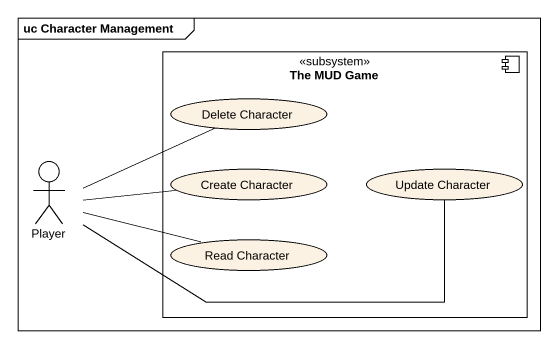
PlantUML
@startuml
mainframe uc Character Management
component "The MUD Game" as The_MUD_Game <<subsystem>> {
  usecase "Delete Character" as Delete_Character
  usecase "Create Character" as Create_Character
  usecase "Update Character" as Update_Character
  usecase "Read Character" as Read_Character
}
actor Player
Player -right- Delete_Character
Player -right- Create_Character
Player -right- Update_Character
Player -right- Read_Character
@enduml
